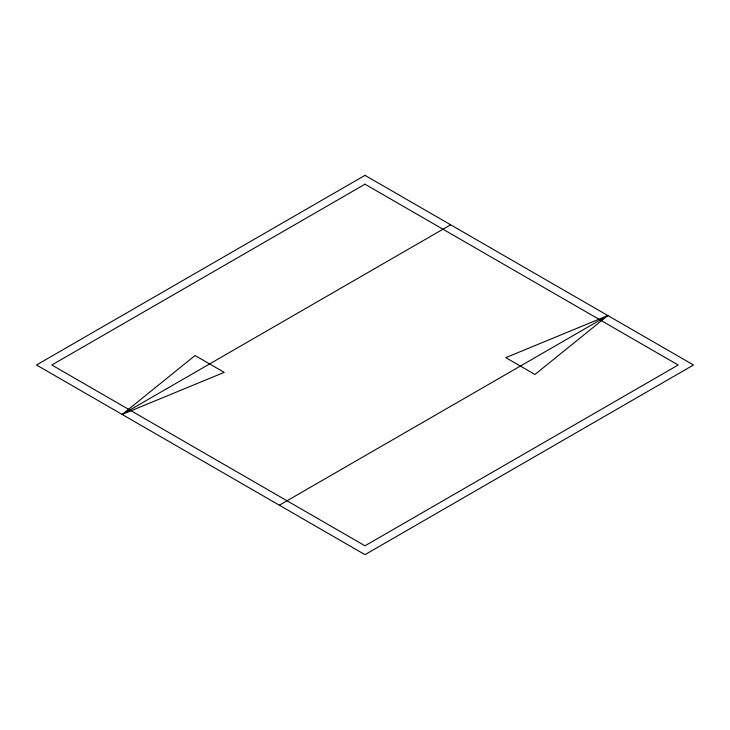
<?xml version="1.0" encoding="UTF-8"?>
<svg xmlns="http://www.w3.org/2000/svg" width="730" height="730" viewBox="0 0 730 730"><rect width="100%" height="100%" fill="white"/><g stroke="black" fill="none" stroke-linecap="round" stroke-linejoin="round"><path stroke-width="1.09" d="M122.147 414.448L195.056 355.519L224.219 372.355L122.147 414.448L450.647 224.785M607.853 315.552L534.944 374.481L505.78 357.645L607.853 315.552L279.353 505.206M365 175.346L36.5 365L365 554.654L693.5 365L365 175.346M365 184.197L51.83 365L365 545.803L678.17 365L365 184.197"/></g></svg>
